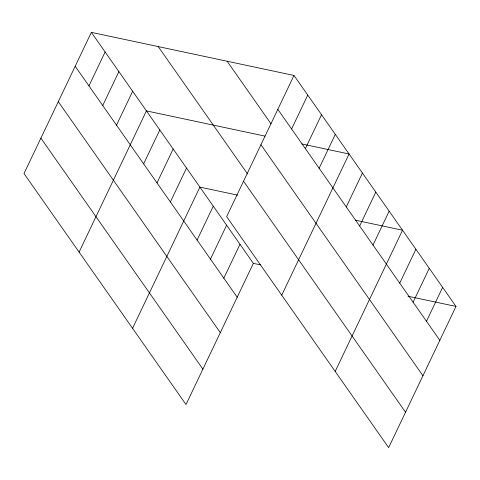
<?xml version="1.0" encoding="UTF-8"?>
<svg xmlns="http://www.w3.org/2000/svg" width="480" height="480" viewBox="0 0 480 480"><rect width="100%" height="100%" fill="white"/><g stroke="black" fill="none" stroke-linecap="round" stroke-linejoin="round"><path stroke-width="0.72" d="M91.35 32.364L24 173.568L186.012 404.544L253.362 263.34L91.35 32.364L293.988 75.456L456 306.432L388.65 447.636L226.638 216.66L293.988 75.456M88.95 85.896L105.12 51.996M102.726 105.528L118.89 71.634M116.496 125.16L132.66 91.266M79.086 252.096L146.43 110.898L264.978 136.104M143.634 163.848L159.798 129.954M156.996 182.904L173.166 149.01M170.364 201.96L186.528 168.066M132.546 328.32L199.896 187.122L237.69 195.156M197.094 240.072L213.264 206.172M210.462 259.122L226.626 225.228M291.594 128.988L307.758 95.094M223.824 278.178L239.994 244.284M305.364 148.62L321.534 114.726M319.134 168.252L335.304 134.358M281.724 295.188L349.074 153.99L301.83 143.946M346.272 206.94L362.442 173.046M359.64 225.996L375.804 192.102M373.002 245.052L389.172 211.158M335.19 371.412L402.534 230.214L355.29 220.164M399.738 283.164L415.902 249.27M413.1 302.22L429.27 268.326M426.468 321.276L442.632 287.376M253.362 263.34L260.628 264.888M408.024 296.232L456 306.432M277.824 109.356L439.836 340.326M227.118 61.236L271.014 123.816M260.934 144.762L422.946 375.738M158.22 46.584L247.554 173.946M243.534 181.248L405.54 412.224M75.18 66.258L237.192 297.234M58.29 101.67L220.302 332.646M40.89 138.156L202.902 369.132"/></g></svg>
